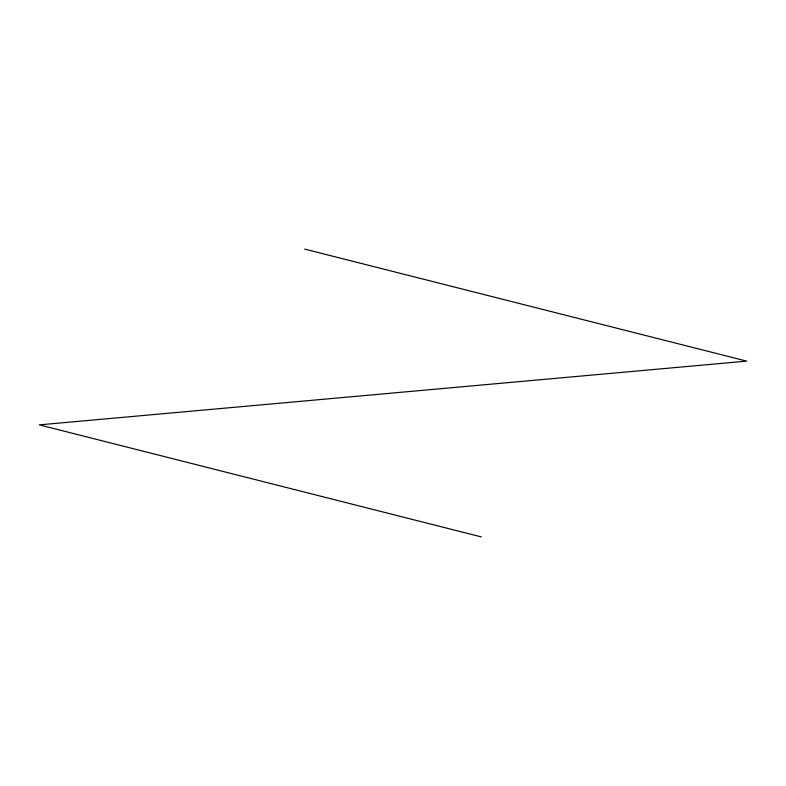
<?xml version="1.0" encoding="UTF-8"?>
<svg xmlns="http://www.w3.org/2000/svg" width="786" height="786" viewBox="0 0 786 786"><rect width="100%" height="100%" fill="white"/><g stroke="black" fill="none" stroke-linecap="round" stroke-linejoin="round"><path stroke-width="1.18" d="M304.683 249.093L746.7 361.128L39.3 424.872L481.317 536.907"/></g></svg>
